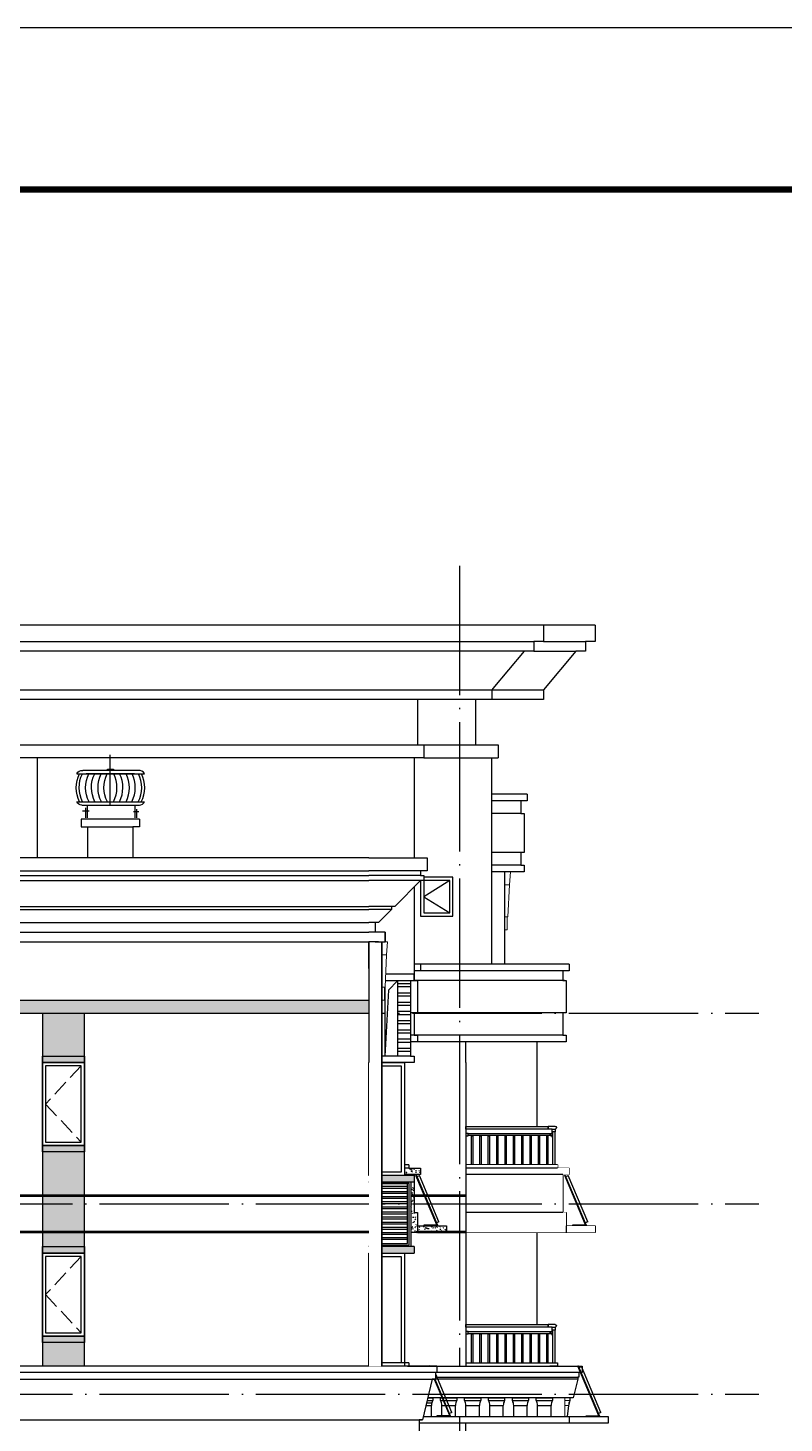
# Model space of a CAD drawing. Extents: x -12446 to 284554, y -295110 to 165007.
# Drawn here: x 137625 to 149322, y -211599 to -190010 of the extents above; entities that cross this region are included whole.
import ezdxf

# ---------------------------------------------------------------- set-up
doc = ezdxf.new("R2010")
doc.units = 0
doc.header["$LTSCALE"] = 1000
doc.linetypes.add('AX-14-E$0$AX-85-M02$0$DASH', pattern=[0.35, 0.25, -0.1])
doc.linetypes.add('AX-14-E$0$DOTE', pattern=[2.42, 2, -0.2, 0.02, -0.2])
doc.layers.get('0').update_dxf_attribs({"linetype": 'CONTINUOUS'})
for name, color, linetype in [('A-Anno-Note', 241, 'CONTINUOUS'), ('AX-14-comp-tc$0$A-Detl-Patt', 8, 'CONTINUOUS'), ('AX-14-comp-tc$0$AX-T-LMCZ-Z$0$AX-13-E01-E03$0$A-Detl-Patt', 8, 'CONTINUOUS'), ('AX-14-comp-tc$0$灰褐色真石漆', 15, 'CONTINUOUS'), ('AX-14-E$0$A-Detl-Fine', 152, 'CONTINUOUS'), ('AX-14-E$0$A-Detl-Medm', 40, 'CONTINUOUS'), ('AX-14-E$0$A-Detl-Patt', 8, 'CONTINUOUS'), ('AX-14-E$0$A-Detl-Thin', 131, 'CONTINUOUS'), ('AX-14-E$0$A-elev-FIXT', 9, 'CONTINUOUS'), ('AX-14-E$0$A-elev-HRAL', 61, 'CONTINUOUS'), ('AX-14-E$0$AX-31-B01$0$A-Grid-Iden', 11, 'CONTINUOUS'), ('AX-14-E$0$Ax-T-D(ZZ)$0$A-Detl-Thin', 131, 'CONTINUOUS'), ('AX-14-E$0$Ax-T-D(ZZ)$0$AX-T-TY$0$AX-D-TY$0$Ax-00-D（2015.09.30yiqian)$0$Ax-00-D01-D04$0$A-Detl-Thin', 131, 'CONTINUOUS'), ('AX-14-E$0$Ax-T-D(ZZ)$0$AX-T-TY$0$AX-D-TY$0$Ax-00-D（2015.09.30yiqian)$0$Ax-00-D01-D04$0$A-Wall', 2, 'CONTINUOUS'), ('AX-14-E$0$Ax-T-D(ZZ)$0$AX-T-TY$0$AX-D-TY$0$Ax-00-D（2015.09.30yiqian)$0$Ax-00-D01-D04$0$A-Wall-Patt', 13, 'CONTINUOUS'), ('AX-14-E$0$Ax-T-D(ZZ)$0$Ax-Z-Detl-T17$0$A-Wall-paint', 253, 'CONTINUOUS'), ('AX-14-E$0$栏杆型材', 82, 'CONTINUOUS'), ('AX-14-E$0$灰褐色真石漆', 15, 'CONTINUOUS'), ('AX-14-E$0$阳台栏杆扶手', 82, 'CONTINUOUS'), ('AX-31-B01$0$A-Grid-Iden', 11, 'CONTINUOUS')]:
    doc.layers.add(name, color=color, linetype=linetype)
doc.layers.add('AX-14-E$0$A-Grid', color=222, linetype='AX-14-E$0$DOTE', plot=False)
doc.layers.add('AX-14-E$0$GASK', color=7, linetype='CONTINUOUS', lineweight=9)

# ---------------------------------------------------------------- blocks, each defined once
blk = doc.blocks.new('*U192')
at = {"color": 4}
blk.add_lwpolyline([(-1041, -10), (10, -10), (10, 584), (-1041, 584)], close=True, dxfattribs=at)
at = {"color": 4, "const_width": 1}
blk.add_lwpolyline([(-1016, 0), (0, 0), (0, 574), (-1016, 574)], close=True, dxfattribs=at)
blk = doc.blocks.new('AX-14-E$0$awrhe43rejhreahre')
at = {"layer": 'AX-14-E$0$A-Detl-Fine'}
blk.add_lwpolyline([(232198, 190985), (232648, 190985), (232648, 189335), (232198, 189335)], close=True, dxfattribs=at)
at = {"layer": 'AX-14-E$0$A-Detl-Thin'}
blk.add_lwpolyline([(232148, 191035), (232698, 191035), (232698, 189285), (232148, 189285)], close=True, dxfattribs=at)
blk = doc.blocks.new('AX-14-E$0$4080转角立图')
at = {"layer": 'AX-14-E$0$A-elev-FIXT', "linetype": 'Continuous'}
blk.add_line((26, 42), (-24, 42), dxfattribs=at)
blk.add_lwpolyline([(-25, 43, -0.327139), (-24, 42), (-24, 0), (24, 0), (24, 41, -0.409111), (26, 42), (85, 42, 0.414214), (87, 44), (87, 87, 0.414214), (85, 88), (-19, 88, 0.865157)], format="xyb", close=True, dxfattribs=at)
blk = doc.blocks.new('AX-14-E$0$32固定座立面')
at = {"layer": 'AX-14-E$0$栏杆型材', "color": 6, "linetype": 'Continuous'}
blk.add_line((-7, -22), (-7, 22), dxfattribs=at)
blk.add_lwpolyline([(-7, -22, 0.41166), (-10, -19), (-36, -19, -0.41166), (-37, -18), (-37, 18, -0.41166), (-36, 19), (-10, 19, 0.41166), (-7, 22), (-7, 39, -0.41166), (-5, 41), (0, 41), (0, -41), (-5, -41, -0.41166), (-7, -39)], format="xyb", close=True, dxfattribs=at)
blk = doc.blocks.new('AX-14-E$0$Ax-T-D(ZZ)$0$A$C1EE92429')
at = {"layer": 'AX-14-E$0$Ax-T-D(ZZ)$0$Ax-Z-Detl-T17$0$A-Wall-paint'}
for p, q in [((0, 58, 0), (300, 772, 0)), ((19, 0, 0), (346, 778, 0)), ((336, 756, 0), (300, 772, 0)), ((346, 778, 0), (355, 774, 0)), ((0, 58, 0), (37, 42, 0)), ((230, 0, 0), (230, 10, 0)), ((19, 0, 0), (230, 0, 0))]:
    blk.add_line(p, q, dxfattribs=at)
at = {"layer": 'AX-14-E$0$Ax-T-D(ZZ)$0$Ax-Z-Detl-T17$0$A-Wall-paint', "elevation": 0}
blk.add_lwpolyline([(230, 10), (34, 10), (355, 774)], dxfattribs=at)
blk = doc.blocks.new('AX-14-E$0$JILGJSOGSG56486456446')
at = {"layer": 'AX-14-E$0$A-Detl-Patt'}
h = blk.add_hatch(dxfattribs=at)
h.set_pattern_fill('STEEL', color=256, scale=50, angle=135)
h.set_pattern_definition([(180, (-97425.984, 212039.19), (-7e-15, -79.375), []), (180, (-97454.05, 212011.124), (-7e-15, -79.375), [])])
h.paths.add_polyline_path([(16040, 170), (16040, 1070), (16590, 1070), (16590, 170)])
at = {"layer": 'AX-14-E$0$A-Detl-Fine'}
for points in [[(11540, 2900), (10990, 2900), (10990, 1715), (11540, 1715)], [(16590, 1070), (16040, 1070), (16040, 150), (16590, 150)]]:
    blk.add_lwpolyline(points, close=True, dxfattribs=at)
at = {"layer": 'AX-14-E$0$A-Detl-Patt', "linetype": 'AX-14-E$0$AX-85-M02$0$DASH'}
blk.add_lwpolyline([(11540, 2900), (10990, 2307), (11540, 1715)], dxfattribs=at)
at = {"layer": 'AX-14-E$0$A-Detl-Thin'}
for p, q in [((18590, 3270), (18590, 1960)), ((10940, 1665), (11590, 1665)), ((16610, 1365), (16540, 1365)), ((16610, 1315), (16540, 1315)), ((18910, 1365), (17490, 1365)), ((16586, 1200), (15990, 1200)), ((16640, 1100), (15990, 1100)), ((16690, 1215), (16540, 1215)), ((16690, 1200), (16586, 1200)), ((16740, 420), (16740, 320)), ((16690, 100), (15990, 100)), ((15990, 0), (16665, 0)), ((16640, 0), (16690, 0)), ((16690, 100), (16690, 100)), ((16690, 100), (16690, 0)), ((16690, 0), (16690, 0))]:
    blk.add_line(p, q, dxfattribs=at)
for points in [[(10940, 3050), (11590, 3050), (11590, 2950), (10940, 2950)], [(10940, 2950), (11590, 2950), (11590, 1665), (10940, 1665)], [(10940, 1665), (11590, 1665), (11590, 1565), (10940, 1565)], [(16615, 1075), (16015, 1075), (16015, 125), (16615, 125)], [(16615, 1075), (16015, 1075), (16015, 125), (16615, 125)]]:
    blk.add_lwpolyline(points, close=True, dxfattribs=at)
for points in [[(16610, 1365), (16610, 1315), (16790, 1315), (16790, 1215), (16690, 1215), (16690, 630), (16740, 630), (16740, 420), (17190, 420), (17190, 320), (16640, 320)], [(18910, 1365), (18910, 1315), (19090, 1315), (19090, 1215), (18990, 1215), (18990, 630), (19040, 630), (19040, 420), (19490, 420), (19490, 320), (17490, 320)], [(16690, 1200), (16690, 1100), (16640, 1100), (16640, 100)]]:
    blk.add_lwpolyline(points, dxfattribs=at)
at = {"layer": 'AX-14-E$0$A-elev-HRAL', "ltscale": 10}
for points in [[(17577, 1818, 0.414214), (17576, 1818), (17576, 1816, 0.414214), (17577, 1815), (17602, 1815, 0.414214), (17602, 1816), (17602, 1818, 0.414214), (17602, 1818)], [(17706, 1818, 0.414214), (17705, 1818), (17705, 1816, 0.414214), (17706, 1815), (17731, 1815, 0.414214), (17731, 1816), (17731, 1818, 0.414214), (17731, 1818)], [(17835, 1818, 0.414214), (17834, 1818), (17834, 1816, 0.414214), (17835, 1815), (17860, 1815, 0.414214), (17860, 1816), (17860, 1818, 0.414214), (17860, 1818)], [(17964, 1818, 0.414214), (17963, 1818), (17963, 1816, 0.414214), (17964, 1815), (17989, 1815, 0.414214), (17989, 1816), (17989, 1818, 0.414214), (17989, 1818)], [(18093, 1818, 0.414214), (18092, 1818), (18092, 1816, 0.414214), (18093, 1815), (18118, 1815, 0.414214), (18118, 1816), (18118, 1818, 0.414214), (18118, 1818)], [(18222, 1818, 0.414214), (18221, 1818), (18221, 1816, 0.414214), (18222, 1815), (18247, 1815, 0.414214), (18247, 1816), (18247, 1818, 0.414214), (18247, 1818)], [(18351, 1818, 0.414214), (18350, 1818), (18350, 1816, 0.414214), (18351, 1815), (18376, 1815, 0.414214), (18376, 1816), (18376, 1818, 0.414214), (18376, 1818)], [(18480, 1818, 0.414214), (18479, 1818), (18479, 1816, 0.414214), (18480, 1815), (18505, 1815, 0.414214), (18505, 1816), (18505, 1818, 0.414214), (18505, 1818)], [(18609, 1818, 0.414214), (18608, 1818), (18608, 1816, 0.414214), (18609, 1815), (18634, 1815, 0.414214), (18634, 1816), (18634, 1818, 0.414214), (18634, 1818)], [(18738, 1818, 0.414214), (18737, 1818), (18737, 1816, 0.414214), (18738, 1815), (18763, 1815, 0.414214), (18763, 1816), (18763, 1818, 0.414214), (18763, 1818)]]:
    blk.add_lwpolyline(points, format="xyb", close=True, dxfattribs=at)
for points in [[(17580, 1365), (17580, 1815), (17599, 1815), (17599, 1365)], [(17709, 1365), (17709, 1815), (17728, 1815), (17728, 1365)], [(17838, 1365), (17838, 1815), (17857, 1815), (17857, 1365)], [(17967, 1365), (17967, 1815), (17986, 1815), (17986, 1365)], [(18096, 1365), (18096, 1815), (18115, 1815), (18115, 1365)], [(18225, 1365), (18225, 1815), (18244, 1815), (18244, 1365)], [(18354, 1365), (18354, 1815), (18373, 1815), (18373, 1365)], [(18483, 1365), (18483, 1815), (18502, 1815), (18502, 1365)], [(18612, 1365), (18612, 1815), (18631, 1815), (18631, 1365)], [(18741, 1365), (18741, 1815), (18760, 1815), (18760, 1365)]]:
    blk.add_lwpolyline(points, dxfattribs=at)
at = {"layer": 'AX-14-E$0$栏杆型材', "elevation": 0}
blk.add_lwpolyline([(17527, 1850), (18793, 1850), (18793, 1818), (17527, 1818)], close=True, dxfattribs=at)
blk.add_lwpolyline([(18870, 1365), (18870, 1875), (18830, 1875), (18830, 1365)], dxfattribs=at)
at = {"layer": 'AX-14-E$0$阳台栏杆扶手', "elevation": 0}
blk.add_lwpolyline([(18764, 1920), (17490, 1920), (17490, 1960), (18764, 1960)], close=True, dxfattribs=at)
at = {"layer": 'AX-14-E$0$A-elev-HRAL', "xscale": -1}
for name, p in [('AX-14-E$0$4080转角立图', (18850, 1875)), ('AX-14-E$0$32固定座立面', (17490, 1834))]:
    blk.add_blockref(name, p, dxfattribs=at)
at = {"layer": 'AX-14-E$0$A-elev-HRAL'}
blk.add_blockref('AX-14-E$0$32固定座立面', (18830, 1834), dxfattribs=at)
at = {"layer": 'AX-14-E$0$Ax-T-D(ZZ)$0$A-Detl-Thin', "xscale": -1}
for p in [(17074, 427, 0), (19375, 427, 0)]:
    blk.add_blockref('AX-14-E$0$Ax-T-D(ZZ)$0$A$C1EE92429', p, dxfattribs=at)
blk.add_wipeout([(17490, 1365), (18910, 1365), (18910, 1315), (19090, 1315), (19090, 1215), (18990, 1215), (18990, 630), (19040, 630), (19040, 420), (19490, 420), (19490, 320), (17490, 320)]).dxf.layer = 'AX-14-E$0$A-Detl-Thin'
at = {"layer": 'AX-14-E$0$A-Detl-Thin'}
for p, q in [((17490, 2950), (17490, 0)), ((18910, 1315), (17490, 1315)), ((18990, 1215), (17490, 1215)), ((18990, 630), (17490, 630)), ((19040, 420), (19040, 320))]:
    blk.add_line(p, q, dxfattribs=at)
blk = doc.blocks.new('AX-14-E$0$WYREHAERAT3TGEW')
blk.add_wipeout([(280555, 162785), (281975, 162785), (281975, 162735), (283675, 162735), (283675, 162635), (283725, 162635), (283725, 161855), (280375, 161855), (280375, 161955), (280408, 161955), (280385, 162123), (280364, 162204), (280364, 162244), (280314, 162244), (280245, 162535), (280245, 162565), (280225, 162565), (280225, 162635), (280175, 162635), (280175, 162735), (280555, 162735)]).dxf.layer = 'AX-14-E$0$A-Detl-Medm'
at = {"color": 8}
for p, q in [((280885, 162205), (280635, 162205)), ((281255, 162205), (281005, 162205)), ((281625, 162205), (281375, 162205)), ((281995, 162205), (281745, 162205)), ((282365, 162205), (282115, 162205)), ((282735, 162205), (282485, 162205)), ((283105, 162205), (282855, 162205)), ((283475, 162205), (283225, 162205)), ((280655, 161955), (280655, 162125)), ((280865, 162125), (280655, 162125)), ((280865, 161955), (280655, 161955)), ((280865, 161955), (280865, 162125)), ((281025, 161955), (281025, 162125)), ((281235, 162125), (281025, 162125)), ((281235, 161955), (281025, 161955)), ((281235, 161955), (281235, 162125)), ((281395, 161955), (281395, 162125)), ((281605, 162125), (281395, 162125)), ((281605, 161955), (281395, 161955)), ((281605, 161955), (281605, 162125)), ((281765, 161955), (281765, 162125)), ((281975, 162125), (281765, 162125)), ((281975, 161955), (281765, 161955)), ((281975, 161955), (281975, 162125)), ((282135, 161955), (282135, 162125)), ((282345, 162125), (282135, 162125)), ((282345, 161955), (282135, 161955)), ((282345, 161955), (282345, 162125)), ((282505, 161955), (282505, 162125)), ((282715, 162125), (282505, 162125)), ((282715, 161955), (282505, 161955)), ((282715, 161955), (282715, 162125)), ((282875, 161955), (282875, 162125)), ((283085, 162125), (282875, 162125)), ((283085, 161955), (282875, 161955)), ((283085, 161955), (283085, 162125)), ((283245, 161955), (283245, 162125)), ((283455, 162125), (283245, 162125)), ((283455, 161955), (283245, 161955)), ((283455, 161955), (283455, 162125))]:
    blk.add_line(p, q, dxfattribs=at)
for points in [[(280865, 162125, -0.123106), (280885, 162205), (280885, 162245), (280635, 162245), (280635, 162205, -0.123106), (280655, 162125)], [(281235, 162125, -0.123106), (281255, 162205), (281255, 162245), (281005, 162245), (281005, 162205, -0.123106), (281025, 162125)], [(281605, 162125, -0.123106), (281625, 162205), (281625, 162245), (281375, 162245), (281375, 162205, -0.123106), (281395, 162125)], [(281975, 162125, -0.123106), (281995, 162205), (281995, 162245), (281745, 162245), (281745, 162205, -0.123106), (281765, 162125)], [(282345, 162125, -0.123106), (282365, 162205), (282365, 162245), (282115, 162245), (282115, 162205, -0.123106), (282135, 162125)], [(282715, 162125, -0.123106), (282735, 162205), (282735, 162245), (282485, 162245), (282485, 162205, -0.123106), (282505, 162125)], [(283085, 162125, -0.123106), (283105, 162205), (283105, 162245), (282855, 162245), (282855, 162205, -0.123106), (282875, 162125)], [(283455, 162125, -0.123106), (283475, 162205), (283475, 162245), (283225, 162245), (283225, 162205, -0.123106), (283245, 162125)]]:
    blk.add_lwpolyline(points, format="xyb", dxfattribs=at)
at = {"layer": 'AX-14-E$0$A-Detl-Medm'}
for p, q in [((281975, 162785), (280555, 162785)), ((280225, 162635), (283675, 162635)), ((283675, 162735), (280555, 162735)), ((283725, 162565), (280245, 162565)), ((280245, 162535), (283725, 162535)), ((280365, 162245), (283725, 162245)), ((283725, 161955), (280405, 161955)), ((280375, 161855), (282425, 161855))]:
    blk.add_line(p, q, dxfattribs=at)
blk.add_lwpolyline([(281975, 162785), (280555, 162785), (280555, 162735), (280175, 162735), (280175, 162635), (280225, 162635), (280225, 162565), (280245, 162565), (280245, 162535), (280314, 162244), (280364, 162244), (280364, 162204), (280385, 162123), (280408, 161955), (280375, 161955), (280375, 161855), (283725, 161855)], dxfattribs=at)
at = {"layer": 'AX-14-E$0$A-Detl-Thin'}
blk.add_line((280555, 162735), (280675, 162735), dxfattribs=at)
at = {"layer": 'AX-14-E$0$GASK', "color": 8}
for p, q in [((280365, 162205), (280445, 162205)), ((280385, 162125), (280445, 162125))]:
    blk.add_line(p, q, dxfattribs=at)
blk.add_lwpolyline([(280405, 161955), (280445, 161955), (280445, 162245), (280365, 162245), (280365, 162205, -0.123106), (280385, 162125), (280405, 161955)], format="xyb", close=True, dxfattribs=at)
blk = doc.blocks.new('AX-14-E$0$A$C5B734FEE')
at = {"layer": 'AX-14-E$0$A-Detl-Medm'}
blk.add_line((16020, 1250), (16020, 1200), dxfattribs=at)
at = {"layer": 'AX-14-E$0$A-Detl-Thin'}
blk.add_lwpolyline([(18500, 420), (19100, 420), (19100, 320), (18500, 320)], dxfattribs=at)
at = {"layer": 'AX-14-E$0$Ax-T-D(ZZ)$0$A-Detl-Thin', "xscale": -1}
for p in [(16684, 427, 0), (18990, 424, 0)]:
    blk.add_blockref('AX-14-E$0$Ax-T-D(ZZ)$0$A$C1EE92429', p, dxfattribs=at)
blk.add_wipeout([(15400, 1200), (16200, 1200), (16200, 1085), (15400, 1085)]).dxf.layer = 'AX-14-E$0$A-Detl-Medm'
blk.add_wipeout([(8750, 1200), (8750, 1100), (8770, 1100), (8770, 1000), (8820, 1000), (8970, 370), (9020, 370), (9020, 100), (9000, 100), (9000, 0), (16200, 0), (16190, 100), (16180, 100), (16180, 370), (16230, 370), (16380, 1000), (16430, 1000), (16430, 1100), (16450, 1100), (16450, 1200)]).dxf.layer = 'AX-14-E$0$A-Detl-Medm'
blk.add_wipeout([(8750, 1200), (8750, 1100), (8770, 1100), (8770, 1000), (8820, 1000), (8970, 370), (9020, 370), (9020, 100), (9000, 100), (9000, 0), (16200, 0), (16200, 100), (16180, 100), (16180, 370), (16230, 370), (16380, 1000), (16430, 1000), (16430, 1100), (16450, 1100), (16450, 1200)]).dxf.layer = 'AX-14-E$0$A-Detl-Medm'
at = {"layer": 'AX-14-E$0$A-Detl-Medm'}
for p, q in [((16450, 1100), (5420, 1100)), ((16450, 1200), (5850, 1200)), ((16020, 1250), (15400, 1250)), ((15400, 1200), (15400, 1250)), ((16020, 1200), (15400, 1200)), ((5470, 1000), (16430, 1000)), ((16370, 630), (16292, 630)), ((5670, 370), (16230, 370))]:
    blk.add_line(p, q, dxfattribs=at)
for points in [[(16000, 1200), (16450, 1200), (16450, 1100), (16430, 1100), (16430, 1000), (16380, 1000), (16230, 370), (16180, 370), (16180, 170), (16180, 100), (16200, 100), (16200, 0)], [(16242, 420), (16800, 420), (16800, 320), (16180, 320)]]:
    blk.add_lwpolyline(points, dxfattribs=at)
blk = doc.blocks.new('AX-14-E$0$weyhweaqwtyewhewg')
at = {"layer": 'AX-14-E$0$A-Detl-Patt'}
for p, q in [((223148, 200785), (232148, 200785)), ((232798, 200785), (233648, 200785)), ((223148, 200765), (232148, 200765)), ((232798, 200765), (233648, 200765)), ((223148, 200225), (232148, 200225)), ((223148, 200205), (232148, 200205)), ((232898, 200225), (233648, 200225)), ((232898, 200205), (233648, 200205))]:
    blk.add_line(p, q, dxfattribs=at)
blk = doc.blocks.new('*U400')
at = {"color": 4}
blk.add_lwpolyline([(-1041, -10), (10, -10), (10, 584), (-1041, 584)], close=True, dxfattribs=at)
at = {"color": 4, "const_width": 1}
blk.add_lwpolyline([(-1016, 0), (0, 0), (0, 574), (-1016, 574)], close=True, dxfattribs=at)
blk = doc.blocks.new('AX-14-comp-tc')
at = {"layer": 'AX-14-comp-tc$0$AX-T-LMCZ-Z$0$AX-13-E01-E03$0$A-Detl-Patt'}
h = blk.add_hatch(dxfattribs=at)
h.set_pattern_fill('CROSS', color=256, scale=30)
h.set_pattern_definition([(0, (-89601.746, -435763.293), (47.625, 47.625), [23.8125, -71.4375]), (90, (-89589.84, -435775.2), (-47.625, 47.625), [23.8125, -71.4375])])
h.paths.add_polyline_path([(142746, -221192), (143446, -221192), (143446, -221292), (142746, -221292)])
h.paths.add_polyline_path([(142746, -220092), (143446, -220092), (143446, -220192), (142746, -220192)])
h.paths.add_polyline_path([(142946, -215292), (143446, -215292), (143446, -215392), (142946, -215392)])
h.paths.add_polyline_path([(142946, -214192), (143446, -214192), (143446, -214292), (142946, -214292)])
at = {"layer": 'AX-14-comp-tc$0$灰褐色真石漆'}
h = blk.add_hatch(dxfattribs=at)
h.set_pattern_fill('离散材料', color=256, scale=50)
h.set_pattern_definition([(0, (-89185.75, -435782.6), (132, 228), [12, -201, 9, -87, 18, -213]), (10, (-89242.75, -435659.6), (80.67614, 285.34428), [21, -51, 27, -159, 15, -198]), (20, (-89272.75, -435755.6), (133.47095, 220.97625), [24, -165, 21, -123, 15, -96]), (30, (-89185.75, -435773.6), (-21.96926, 254.05187), [15, -99, 12, -147, 9, -195]), (40, (-89269.75, -435707.6), (33.83592, 216.370355), [12, -132, 9, -84, 24, -153]), (50, (-89224.75, -435815.6), (-80.24786, 235.7335), [6, -111, 15, -183, 18, -93]), (60, (-89215.75, -435794.6), (-99.47303, 223.70766), [15, -123, 6, -144, 12, -111]), (70, (-89248.75, -435830.6), (-109.89227, 215.58685), [9, -57, 18, -96, 12, -132]), (80, (-89233.75, -435653.6), (-208.56534, 164.71945), [21, -132, 9, -156, 18, -147]), (90, (-89215.75, -435782.6), (-264, 111), [18, -93, 12, -183, 6, -186]), (100, (-89263.75, -435689.6), (-247.97146, 145.14529), [21, -117, 18, -96, 21, -219]), (110, (-89284.75, -435860.6), (-240.44034, 81.69114), [24, -78, 12, -159, 18, -174]), (120, (-89365.75, -435824.6), (-286.64994, 28.49227), [15, -201, 18, -93, 21, -123]), (130, (-89299.75, -435890.6), (-279.10777, 71.26608), [9, -66, 12, -129, 24, -168]), (140, (-89389.75, -435650.6), (-220.59685, -34.20569), [18, -108, 21, -93, 12, -126]), (150, (-89140.75, -435908.6), (-204.82497, -120.76726), [12, -84, 24, -186, 21, -171]), (160, (-89338.75, -435740.6), (-237.90107, -162.42869), [18, -126, 15, -114, 12, -183]), (170, (-89320.75, -435812.6), (-215.64405, -169.12317), [27, -99, 18, -135, 24, -132])])
h.paths.add_polyline_path([(130246, -211677), (142746, -211677), (142746, -211477), (130246, -211477)])
h = blk.add_hatch(dxfattribs=at)
h.set_pattern_fill('离散材料', color=256, scale=50)
h.set_pattern_definition([(0, (63.16, -6278.47), (132, 228), [12, -201, 9, -87, 18, -213]), (10, (6.16, -6155.47), (80.67614, 285.34428), [21, -51, 27, -159, 15, -198]), (20, (-23.84, -6251.47), (133.47095, 220.97625), [24, -165, 21, -123, 15, -96]), (30, (63.16, -6269.47), (-21.96926, 254.05187), [15, -99, 12, -147, 9, -195]), (40, (-20.84, -6203.47), (33.83592, 216.370355), [12, -132, 9, -84, 24, -153]), (50, (24.16, -6311.47), (-80.24786, 235.7335), [6, -111, 15, -183, 18, -93]), (60, (33.16, -6290.47), (-99.47303, 223.70766), [15, -123, 6, -144, 12, -111]), (70, (0.16, -6326.47), (-109.89227, 215.58685), [9, -57, 18, -96, 12, -132]), (80, (15.16, -6149.47), (-208.56534, 164.71945), [21, -132, 9, -156, 18, -147]), (90, (33.16, -6278.47), (-264, 111), [18, -93, 12, -183, 6, -186]), (100, (-14.84, -6185.47), (-247.97146, 145.1453), [21, -117, 18, -96, 21, -219]), (110, (-35.84, -6356.47), (-240.44034, 81.69114), [24, -78, 12, -159, 18, -174]), (120, (-116.84, -6320.47), (-286.64994, 28.49227), [15, -201, 18, -93, 21, -123]), (130, (-50.84, -6386.47), (-279.10777, 71.26608), [9, -66, 12, -129, 24, -168]), (140, (-140.84, -6146.47), (-220.59685, -34.20569), [18, -108, 21, -93, 12, -126]), (150, (108.16, -6404.47), (-204.82497, -120.76726), [12, -84, 24, -186, 21, -171]), (160, (-89.84, -6236.47), (-237.90107, -162.4287), [18, -126, 15, -114, 12, -183]), (170, (-71.84, -6308.47), (-215.64405, -169.12317), [27, -99, 18, -135, 24, -132])])
h.paths.add_polyline_path([(138341, -217142), (137696, -217142), (137696, -211677), (138341, -211677)])
h.paths.add_polyline_path([(137697, -213727), (138346, -213727), (138346, -212442), (137697, -212442)], flags=16)
h.paths.add_polyline_path([(137697, -216677), (138346, -216677), (138346, -215392), (137697, -215392)], flags=16)
h = blk.add_hatch(dxfattribs=at)
h.set_pattern_fill('离散材料', color=256, scale=50)
h.set_pattern_definition([(0, (-89185.75, -403260.24), (132, 228), [12, -201, 9, -87, 18, -213]), (10, (-89242.75, -403137.24), (80.67614, 285.34428), [21, -51, 27, -159, 15, -198]), (20, (-89272.75, -403233.24), (133.47095, 220.97625), [24, -165, 21, -123, 15, -96]), (30, (-89185.75, -403251.24), (-21.96926, 254.05187), [15, -99, 12, -147, 9, -195]), (40, (-89269.75, -403185.24), (33.83592, 216.370355), [12, -132, 9, -84, 24, -153]), (50, (-89224.75, -403293.24), (-80.24786, 235.7335), [6, -111, 15, -183, 18, -93]), (60, (-89215.75, -403272.24), (-99.47303, 223.70766), [15, -123, 6, -144, 12, -111]), (70, (-89248.75, -403308.24), (-109.89227, 215.58685), [9, -57, 18, -96, 12, -132]), (80, (-89233.75, -403131.24), (-208.56534, 164.71945), [21, -132, 9, -156, 18, -147]), (90, (-89215.75, -403260.24), (-264, 111), [18, -93, 12, -183, 6, -186]), (100, (-89263.75, -403167.24), (-247.97146, 145.14529), [21, -117, 18, -96, 21, -219]), (110, (-89284.75, -403338.24), (-240.44034, 81.69114), [24, -78, 12, -159, 18, -174]), (120, (-89365.75, -403302.24), (-286.64994, 28.49227), [15, -201, 18, -93, 21, -123]), (130, (-89299.75, -403368.24), (-279.10777, 71.26608), [9, -66, 12, -129, 24, -168]), (140, (-89389.75, -403128.24), (-220.59685, -34.20569), [18, -108, 21, -93, 12, -126]), (150, (-89140.75, -403386.24), (-204.82497, -120.76726), [12, -84, 24, -186, 21, -171]), (160, (-89338.75, -403218.24), (-237.90107, -162.42869), [18, -126, 15, -114, 12, -183]), (170, (-89320.75, -403290.24), (-215.64405, -169.12317), [27, -99, 18, -135, 24, -132])])
h.paths.add_polyline_path([(143366, -214027), (143296, -214027), (143296, -214192), (143446, -214192), (143446, -214177), (143546, -214177), (143546, -214077), (143366, -214077)])
h.paths.add_polyline_path([(143396, -214292), (143396, -215072), (143946, -215072), (143946, -214972), (143496, -214972), (143496, -214762), (143446, -214762), (143446, -214292)])
at = {"layer": 'AX-14-comp-tc$0$A-Detl-Patt'}
for p, q in [((130246, -211477), (142746, -211477)), ((130246, -211677), (142746, -211677))]:
    blk.add_line(p, q, dxfattribs=at)
at = {"layer": 'AX-14-comp-tc$0$AX-T-LMCZ-Z$0$AX-13-E01-E03$0$A-Detl-Patt'}
for p, q in [((137696, -211677), (137696, -217142)), ((138346, -217142), (138346, -211677))]:
    blk.add_line(p, q, dxfattribs=at)
blk = doc.blocks.new('AX-14-E$0$A$C08C0733F')
at = {"layer": 'AX-14-E$0$A-Detl-Fine', "elevation": 0}
blk.add_lwpolyline([(10600, 2900), (10050, 2900), (10050, 1715), (10600, 1715)], close=True, dxfattribs=at)
at = {"layer": 'AX-14-E$0$A-Detl-Patt', "linetype": 'AX-14-E$0$AX-85-M02$0$DASH', "elevation": 0}
blk.add_lwpolyline([(10600, 2900), (10050, 2307), (10600, 1715)], dxfattribs=at)
at = {"layer": 'AX-14-E$0$A-Detl-Thin'}
for p, q in [((16550, 3270), (16550, 1200)), ((17650, 3270), (17650, 1845)), ((10000, 1665), (10650, 1665))]:
    blk.add_line(p, q, dxfattribs=at)
at = {"layer": 'AX-14-E$0$A-Detl-Thin', "elevation": 0}
for points in [[(10000, 3050), (10650, 3050), (10650, 2950), (10000, 2950)], [(10000, 2950), (10650, 2950), (10650, 1665), (10000, 1665)], [(10000, 1665), (10650, 1665), (10650, 1565), (10000, 1565)]]:
    blk.add_lwpolyline(points, close=True, dxfattribs=at)
at = {"layer": 'AX-14-E$0$A-elev-HRAL', "ltscale": 10, "elevation": 0}
for points in [[(16637, 1703, 0.414214), (16637, 1702), (16637, 1700, 0.414214), (16637, 1700), (16662, 1700, 0.414214), (16663, 1700), (16663, 1702, 0.414214), (16662, 1703)], [(16766, 1703, 0.414214), (16766, 1702), (16766, 1700, 0.414214), (16766, 1700), (16791, 1700, 0.414214), (16792, 1700), (16792, 1702, 0.414214), (16791, 1703)], [(16895, 1703, 0.414214), (16895, 1702), (16895, 1700, 0.414214), (16895, 1700), (16920, 1700, 0.414214), (16921, 1700), (16921, 1702, 0.414214), (16920, 1703)], [(17024, 1703, 0.414214), (17024, 1702), (17024, 1700, 0.414214), (17024, 1700), (17049, 1700, 0.414214), (17050, 1700), (17050, 1702, 0.414214), (17049, 1703)], [(17153, 1703, 0.414214), (17153, 1702), (17153, 1700, 0.414214), (17153, 1700), (17178, 1700, 0.414214), (17179, 1700), (17179, 1702, 0.414214), (17178, 1703)], [(17282, 1703, 0.414214), (17282, 1702), (17282, 1700, 0.414214), (17282, 1700), (17307, 1700, 0.414214), (17308, 1700), (17308, 1702, 0.414214), (17307, 1703)], [(17411, 1703, 0.414214), (17411, 1702), (17411, 1700, 0.414214), (17411, 1700), (17436, 1700, 0.414214), (17437, 1700), (17437, 1702, 0.414214), (17436, 1703)], [(17540, 1703, 0.414214), (17540, 1702), (17540, 1700, 0.414214), (17540, 1700), (17565, 1700, 0.414214), (17566, 1700), (17566, 1702, 0.414214), (17565, 1703)], [(17669, 1703, 0.414214), (17669, 1702), (17669, 1700, 0.414214), (17669, 1700), (17694, 1700, 0.414214), (17695, 1700), (17695, 1702, 0.414214), (17694, 1703)], [(17798, 1703, 0.414214), (17798, 1702), (17798, 1700, 0.414214), (17798, 1700), (17823, 1700, 0.414214), (17824, 1700), (17824, 1702, 0.414214), (17823, 1703)]]:
    blk.add_lwpolyline(points, format="xyb", close=True, dxfattribs=at)
for points in [[(16640, 1250), (16640, 1700), (16659, 1700), (16659, 1250)], [(16769, 1250), (16769, 1700), (16788, 1700), (16788, 1250)], [(16898, 1250), (16898, 1700), (16917, 1700), (16917, 1250)], [(17027, 1250), (17027, 1700), (17046, 1700), (17046, 1250)], [(17156, 1250), (17156, 1700), (17175, 1700), (17175, 1250)], [(17285, 1250), (17285, 1700), (17304, 1700), (17304, 1250)], [(17414, 1250), (17414, 1700), (17433, 1700), (17433, 1250)], [(17543, 1250), (17543, 1700), (17562, 1700), (17562, 1250)], [(17672, 1250), (17672, 1700), (17691, 1700), (17691, 1250)], [(17801, 1250), (17801, 1700), (17820, 1700), (17820, 1250)]]:
    blk.add_lwpolyline(points, dxfattribs=at)
at = {"layer": 'AX-14-E$0$栏杆型材'}
blk.add_lwpolyline([(16587, 1735), (17853, 1735), (17853, 1703), (16587, 1703)], close=True, dxfattribs=at)
blk.add_lwpolyline([(17930, 1250), (17930, 1760), (17890, 1760), (17890, 1250)], dxfattribs=at)
at = {"layer": 'AX-14-E$0$阳台栏杆扶手'}
blk.add_lwpolyline([(17824, 1805), (16550, 1805), (16550, 1845), (17824, 1845)], close=True, dxfattribs=at)
at = {"layer": 'AX-14-E$0$A-elev-HRAL', "xscale": -1}
for name, p in [('AX-14-E$0$32固定座立面', (16550, 1719)), ('AX-14-E$0$4080转角立图', (17910, 1760))]:
    blk.add_blockref(name, p, dxfattribs=at)
at = {"layer": 'AX-14-E$0$A-elev-HRAL'}
blk.add_blockref('AX-14-E$0$32固定座立面', (17890, 1719), dxfattribs=at)
blk = doc.blocks.new('AX-14-E$0$Ax-T-D(ZZ)$0$AX-T-TY$0$AX-D-TY$0$Ax-00-D（2015.09.30yiqian)$0$Ax-00-D01-D04$0$aweweresyty')
at = {"layer": 'AX-14-E$0$Ax-T-D(ZZ)$0$AX-T-TY$0$AX-D-TY$0$Ax-00-D（2015.09.30yiqian)$0$Ax-00-D01-D04$0$A-Detl-Thin'}
for points in [[(-4, 0), (-4, 623)], [(-419, 388), (418, 388)], [(344, 430), (-345, 430)], [(-40, 430), (-40, 445), (36, 445), (36, 430)], [(-419, 41), (419, 41)], [(-356, 0), (356, 0)]]:
    blk.add_lwpolyline(points, dxfattribs=at)
for points in [[(-384, 41, -0.235428), (-385, 388, 1)], [(-419, 388, -0.333588), (-345, 430, 0.276106)], [(-347, 41, -0.235428), (-349, 388, 1)], [(-267, 41, -0.235428), (-269, 388, 1)], [(-195, 41, -0.235428), (-197, 388, 1)], [(-114, 41, -0.235428), (-116, 388, 1)], [(-40, 41, -0.235428), (-42, 388, 1)], [(36, 41, 0.235428), (38, 388, -1)], [(110, 41, 0.235428), (112, 388, -1)], [(191, 41, 0.235428), (193, 388, -1)], [(263, 41, 0.235428), (265, 388, -1)], [(343, 41, 0.235428), (345, 388, -1)], [(418, 388, 0.333588), (344, 430, -0.276106)], [(380, 41, 0.235428), (382, 388, -1)], [(-356, 0, -0.266155), (-419, 41, -1.553488)], [(356, 0, 0.266155), (419, 41, 1.553488)]]:
    blk.add_lwpolyline(points, format="xyb", dxfattribs=at)
at = {"layer": 'AX-14-E$0$Ax-T-D(ZZ)$0$AX-T-TY$0$AX-D-TY$0$Ax-00-D（2015.09.30yiqian)$0$Ax-00-D01-D04$0$A-Wall'}
for points in [[(-289, 0), (-289, -157)], [(302, -157), (302, 0)], [(-267, -74), (-346, -74)], [(-308, -157), (-308, -32)], [(282, -77), (348, -77)], [(324, -157), (324, -50)]]:
    blk.add_lwpolyline(points, dxfattribs=at)
blk = doc.blocks.new('AX-14-E$0$A$C6DB47DD0')
at = {"layer": 'AX-14-E$0$GASK', "color": 8}
for p, q in [((75, -200), (0, -200)), ((50, -700), (0, -700))]:
    blk.add_line(p, q, dxfattribs=at)
for points in [[(90, 0), (0, 0), (0, -900), (40, -900), (40, -700), (50, -700)], [(90, 0), (75, -200), (50, -700)]]:
    blk.add_lwpolyline(points, dxfattribs=at)
blk = doc.blocks.new('AX-14-E$0$A$C355810C5')
at = {"layer": 'AX-14-E$0$A-Detl-Patt'}
h = blk.add_hatch(dxfattribs=at)
h.set_pattern_fill('ANSI32', color=256, scale=30, angle=135)
h.set_pattern_definition([(180, (-155408.74, 46614.26), (-1e-14, -142.875), []), (180, (-155456.36, 46661.88), (-1e-14, -142.875), [])])
h.paths.add_polyline_path([(17395, 1265), (17595, 1265), (17595, 100), (17395, 100)])
at = {"layer": 'AX-14-E$0$A-Detl-Fine'}
blk.add_lwpolyline([(18200, 2815), (17800, 2815), (17800, 2315), (18200, 2315)], close=True, dxfattribs=at)
at = {"layer": 'AX-14-E$0$A-Detl-Medm'}
for p, q in [((18550, 6765), (0, 6765)), ((20450, 6765), (18450, 6765)), ((19650, 6765), (18550, 6765)), ((150, 6515), (19500, 6515)), ((19650, 6515), (20300, 6515)), ((19350, 6365), (300, 6365)), ((19500, 6365), (20150, 6365)), ((800, 5765), (18850, 5765)), ((17700, 5615), (1850, 5615)), ((18850, 5765), (19650, 5765)), ((1850, 4915), (17700, 4915)), ((17800, 4915), (18600, 4915)), ((17800, 4715), (1750, 4715)), ((17800, 4715), (18950, 4715)), ((16950, 3165), (9750, 3165)), ((16950, 3165), (17850, 3165)), ((17850, 3165), (17850, 2965)), ((9850, 2965), (16950, 2965)), ((9850, 2895), (16950, 2895)), ((9850, 2815), (16950, 2815)), ((17750, 2965), (16950, 2965)), ((17750, 2895), (16950, 2895)), ((17750, 2815), (16950, 2815)), ((17850, 2965), (17750, 2965)), ((10300, 2415), (16950, 2415)), ((17300, 2415), (16950, 2415)), ((10300, 2365), (16950, 2365)), ((10500, 2165), (16950, 2165)), ((17300, 2365), (16950, 2365)), ((17050, 2165), (16950, 2165)), ((10500, 2015), (16950, 2015)), ((17200, 2015), (16950, 2015))]:
    blk.add_line(p, q, dxfattribs=at)
for points in [[(19650, 6765), (19650, 6515), (19500, 6515), (19500, 6365), (19350, 6365), (18867, 5785), (18850, 5765), (18850, 5615), (17700, 5615), (17700, 4915), (17800, 4915), (17800, 4715)], [(20450, 6765), (20450, 6515), (20300, 6515), (20300, 6365), (20150, 6365), (19650, 5765), (19650, 5615), (18600, 5615), (18600, 4915), (18950, 4915), (18950, 4723), (18950, 4715)], [(17750, 2965), (17750, 2895), (17800, 2895), (17800, 2815), (17750, 2815), (17350, 2415), (17300, 2415), (17300, 2365), (17100, 2165), (17050, 2165), (17050, 2015)], [(17800, 2895), (17800, 2815), (17750, 2815), (17350, 2415), (17300, 2415), (17300, 2365), (17100, 2165), (17050, 2165), (17050, 2015)]]:
    blk.add_lwpolyline(points, dxfattribs=at)
at = {"layer": 'AX-14-E$0$A-Detl-Patt'}
blk.add_lwpolyline([(18200, 2815), (17800, 2565), (18200, 2315)], dxfattribs=at)
at = {"layer": 'AX-14-E$0$A-Detl-Thin'}
for p, q in [((11825, 3165), (11825, 4715)), ((17650, 4715), (17650, 3165)), ((18850, 1520), (18850, 4715)), ((13325, 4464), (12575, 4464)), ((19400, 4151), (18850, 4151)), ((19300, 4051), (18850, 4051)), ((13401, 3765), (12500, 3765)), ((19300, 3851), (18850, 3851)), ((12500, 3645), (13300, 3645)), ((19300, 3251), (18850, 3251)), ((19300, 3051), (18850, 3051)), ((19050, 2951), (18850, 2951)), ((17650, 2715), (17650, 1405)), ((20050, 1520), (17650, 1520)), ((19950, 1420), (17650, 1420)), ((17650, 1265), (17650, 1365)), ((17395, 1265), (17395, 100)), ((17595, 1265), (17595, 100)), ((19975, 1270), (17650, 1270)), ((19950, 770), (17595, 770)), ((19950, 420), (17595, 420)), ((20000, 320), (17600, 320)), ((18450, 0), (18450, 320))]:
    blk.add_line(p, q, dxfattribs=at)
for points in [[(19400, 4151), (19400, 4051), (19300, 4051), (19300, 3851), (19350, 3851), (19350, 3251), (19300, 3251), (19300, 3051), (19350, 3051), (19350, 2951), (19050, 2951), (19050, 1520)], [(12500, 3765), (12500, 3645), (12600, 3645), (12600, 3165)], [(13401, 3765), (13401, 3645), (13300, 3645), (13300, 3165)], [(17750, 2815), (17750, 2265), (18250, 2265), (18250, 2865), (17800, 2865)], [(17050, 1455), (16950, 1455), (16950, 1865), (17100, 1865)], [(17750, 1520), (17750, 1420), (17650, 1420), (17650, 1270), (17700, 1270), (17700, 770), (17650, 770), (17650, 420), (17700, 420), (17700, 320)], [(20050, 1520), (20050, 1420), (19950, 1420), (19950, 1270), (20000, 1270), (20000, 770), (19950, 770), (19950, 420), (20000, 420), (20000, 320)], [(17595, 1265), (17595, 100), (17650, 100), (17650, 0)]]:
    blk.add_lwpolyline(points, dxfattribs=at)
at = {"layer": 'AX-14-E$0$Ax-T-D(ZZ)$0$AX-T-TY$0$AX-D-TY$0$Ax-00-D（2015.09.30yiqian)$0$Ax-00-D01-D04$0$A-Wall-Patt', "xscale": 1.25, "yscale": 1.25, "zscale": 1.25}
blk.add_blockref('AX-14-E$0$Ax-T-D(ZZ)$0$AX-T-TY$0$AX-D-TY$0$Ax-00-D（2015.09.30yiqian)$0$Ax-00-D01-D04$0$aweweresyty', (12955, 3982), dxfattribs=at)
at = {"layer": 'AX-14-E$0$GASK'}
blk.add_blockref('AX-14-E$0$A$C6DB47DD0', (19050, 2951), dxfattribs=at)
blk.add_wipeout([(16950, 1865), (17150, 1865), (17150, -4700), (16950, -4700)]).dxf.layer = 'AX-14-E$0$A-Detl-Thin'
at = {"layer": 'AX-14-E$0$A-Detl-Medm'}
for p, q in [((17200, 2015), (17200, 1865)), ((17200, 1865), (17200, 2015)), ((10500, 1865), (16950, 1865)), ((17100, 1865), (16950, 1865)), ((17050, 1865), (17200, 1865))]:
    blk.add_line(p, q, dxfattribs=at)
at = {"layer": 'AX-14-E$0$A-Detl-Thin'}
for p, q in [((16950, 1865), (16950, 0)), ((17650, 1365), (17210, 1365)), ((17195, 1165), (17195, 100)), ((17650, 1265), (17205, 1265)), ((17595, 100), (17150, 100)), ((17650, 0), (17150, 0))]:
    blk.add_line(p, q, dxfattribs=at)
blk.add_lwpolyline([(17150, 1865), (17150, 1865), (17150, -4700), (17150, -4700)], close=True, dxfattribs=at)
blk.add_lwpolyline([(17395, 1265), (17254, 1118), (17195, 100)], dxfattribs=at)
at = {"layer": 'AX-14-E$0$GASK'}
blk.add_blockref('AX-14-E$0$A$C6DB47DD0', (17150, 1865), dxfattribs=at)
blk = doc.blocks.new('AX-14-E')
at = {"layer": 'AX-14-E$0$灰褐色真石漆'}
h = blk.add_hatch(dxfattribs=at)
h.set_pattern_fill('离散材料', color=256, scale=50)
h.set_pattern_definition([(0, (-89032.9, -429360.12), (132, 228), [12, -201, 9, -87, 18, -213]), (10, (-89089.9, -429237.12), (80.67614, 285.34428), [21, -51, 27, -159, 15, -198]), (20, (-89119.9, -429333.12), (133.47095, 220.97625), [24, -165, 21, -123, 15, -96]), (30, (-89032.9, -429351.12), (-21.96926, 254.05187), [15, -99, 12, -147, 9, -195]), (40, (-89116.91, -429285.12), (33.83592, 216.370355), [12, -132, 9, -84, 24, -153]), (50, (-89071.9, -429393.12), (-80.24786, 235.7335), [6, -111, 15, -183, 18, -93]), (60, (-89062.9, -429372.12), (-99.47303, 223.70766), [15, -123, 6, -144, 12, -111]), (70, (-89095.9, -429408.12), (-109.89227, 215.58685), [9, -57, 18, -96, 12, -132]), (80, (-89080.9, -429231.12), (-208.56534, 164.71945), [21, -132, 9, -156, 18, -147]), (90, (-89062.9, -429360.12), (-264, 111), [18, -93, 12, -183, 6, -186]), (100, (-89110.9, -429267.12), (-247.97146, 145.14529), [21, -117, 18, -96, 21, -219]), (110, (-89131.9, -429438.12), (-240.44034, 81.69114), [24, -78, 12, -159, 18, -174]), (120, (-89212.9, -429402.12), (-286.64994, 28.49227), [15, -201, 18, -93, 21, -123]), (130, (-89146.9, -429468.12), (-279.10777, 71.26608), [9, -66, 12, -129, 24, -168]), (140, (-89236.9, -429228.12), (-220.59685, -34.20569), [18, -108, 21, -93, 12, -126]), (150, (-88987.9, -429486.12), (-204.82497, -120.76726), [12, -84, 24, -186, 21, -171]), (160, (-89185.9, -429318.12), (-237.90107, -162.42869), [18, -126, 15, -114, 12, -183]), (170, (-89167.9, -429390.12), (-215.64405, -169.12317), [27, -99, 18, -135, 24, -132])])
h.paths.add_polyline_path([(130399, -205254), (142899, -205254), (142899, -205054), (130399, -205054)])
at = {"layer": 'AX-14-E$0$A-Detl-Patt'}
for p, q in [((130399, -205054), (142899, -205054)), ((130399, -205254), (142899, -205254))]:
    blk.add_line(p, q, dxfattribs=at)
at = {"layer": 'AX-14-E$0$A-Detl-Thin'}
blk.add_line((142899, -210719), (142999, -210719), dxfattribs=at)
at = {"layer": 'AX-14-E$0$A-Grid'}
blk.add_line((124213, -205254), (148929, -205254), dxfattribs=at)
at = {"layer": 'AX-14-E$0$A-Detl-Thin'}
blk.add_blockref('AX-14-E$0$JILGJSOGSG56486456446', (126909, -208969), dxfattribs=at)
at = {"layer": 'AX-14-E$0$A-Grid'}
for p, q in [((144299, -198333), (144299, -264034)), ((124213, -208204), (148929, -208204))]:
    blk.add_line(p, q, dxfattribs=at)
at = {"layer": 'AX-14-E$0$A-Detl-Thin', "color": 6}
for p in [(-89249, -397054), (-89249, -400004), (-89249, -400004)]:
    blk.add_blockref('AX-14-E$0$awrhe43rejhreahre', p, dxfattribs=at)
at = {"layer": 'AX-14-E$0$A-Detl-Thin', "color": 6, "xscale": -1}
blk.add_blockref('AX-14-E$0$WYREHAERAT3TGEW', (426374, -373454), dxfattribs=at)
at = {"layer": 'AX-14-E$0$A-Detl-Thin', "color": 6}
blk.add_line((144399, -211919), (144399, -211599), dxfattribs=at)
blk.add_blockref('AX-14-E$0$A$C08C0733F', (127849, -211919))
blk.add_blockref('AX-14-E$0$weyhweaqwtyewhewg', (-89249, -408854), dxfattribs=at)
at = {"layer": 'AX-14-E$0$AX-31-B01$0$A-Grid-Iden', "linetype": 'ByBlock', "xscale": 100, "yscale": 100, "zscale": 100, "rotation": 270}
blk.add_blockref('*U400', (107354, -294110), dxfattribs=at)
at = {"layer": 'AX-14-E$0$A-Detl-Thin'}
blk.add_blockref('AX-14-E$0$A$C5B734FEE', (127499, -211919), dxfattribs=at)
at = {"layer": 'AX-14-E$0$A-Grid'}
blk.add_line((124213, -211154), (148929, -211154), dxfattribs=at)
at = {"layer": 'AX-14-E$0$A-Detl-Thin'}
blk.add_blockref('AX-14-E$0$A$C355810C5', (125949, -206019), dxfattribs=at)
blk.add_blockref('AX-14-comp-tc', (153, 6422), dxfattribs=at)

msp = doc.modelspace()

# ---------------------------------------------------------------- block references
at = {"layer": 'AX-31-B01$0$A-Grid-Iden', "linetype": 'ByBlock', "xscale": 100, "yscale": 100, "zscale": 100, "rotation": 270}
msp.add_blockref('*U192', (107354, -294110), dxfattribs=at)

# ---------------------------------------------------------------- next in the draw order: block references
at = {"layer": 'A-Anno-Note'}
msp.add_blockref('AX-14-E', (0, 0), dxfattribs=at)

doc.saveas('drawing.dxf')
